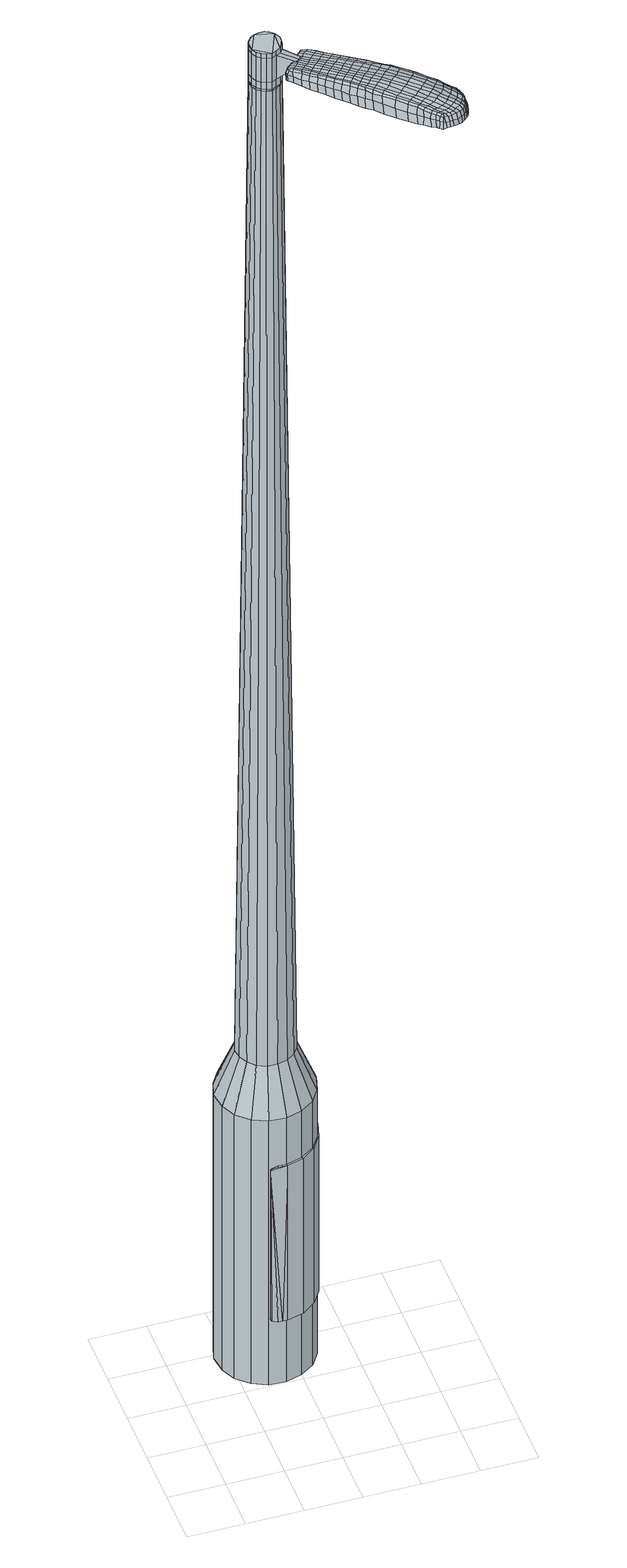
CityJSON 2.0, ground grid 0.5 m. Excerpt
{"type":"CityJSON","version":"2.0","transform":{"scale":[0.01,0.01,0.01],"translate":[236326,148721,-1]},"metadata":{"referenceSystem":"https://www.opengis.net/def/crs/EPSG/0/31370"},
"CityObjects":{
"object1":{"type":"GenericCityObject","attributes":{"cluster":24,"mean_distance_to_centroid":0.305,"new_centroid_x":236326.79,"new_centroid_y":148722.43,"mean_distance_to_camera":12.47,"H1":10.53,"H2":9.77,"Z_final":111.08,"cluster2":-1,"proj_x":236321.06,"proj_y":148728.31,"id_line":53342,"bearing_l":225.78,"distance":8.21,"orientation":"left","G_obj":315.78},"geometry":[{"type":"MultiSurface","lod":"2","boundaries":[[[0,1,2,3]],[[1,4,5,2]],[[4,6,7,5]],[[6,8,9,7]],[[8,10,11,9]],[[10,12,13,11]],[[12,14,15,13]],[[14,16,17,15]],[[16,18,19,17]],[[18,20,21,19]],[[20,22,23,21]],[[22,24,25,23]],[[24,26,27,25]],[[26,28,29,27]],[[28,30,31,29]],[[30,32,33,31]],[[32,34,35,33]],[[34,0,3,35]],[[36,37,38,39]],[[38,40,41,42]],[[41,43,42]],[[42,44,45,46]],[[45,47,46]],[[46,48,49,50]],[[49,51,50]],[[42,46,50,38]],[[50,52,39,38]],[[53,36,39]],[[2,5,7,35]],[[7,9,11,15]],[[11,13,15]],[[15,17,19,23]],[[19,21,23]],[[23,25,27,31]],[[27,29,31]],[[15,23,31,7]],[[31,33,35,7]],[[3,2,35]],[[1,0,54,55]],[[0,34,56,54]],[[34,32,57,56]],[[32,30,58,57]],[[30,28,59,58]],[[28,26,60,59]],[[26,24,61,60]],[[24,22,62,61]],[[22,20,63,62]],[[20,18,64,63]],[[18,16,65,64]],[[16,14,66,65]],[[14,12,67,66]],[[12,10,68,67]],[[10,8,69,68]],[[8,6,70,69]],[[6,4,71,70]],[[4,1,55,71]],[[55,54,72,73]],[[54,56,74,72]],[[56,57,75,74]],[[57,58,76,75]],[[58,59,77,76]],[[59,60,78,77]],[[60,61,79,78]],[[61,62,80,79]],[[62,63,81,80]],[[63,64,82,81]],[[64,65,83,82]],[[65,66,84,83]],[[66,67,85,84]],[[67,68,86,85]],[[68,69,87,86]],[[69,70,88,87]],[[70,71,89,88]],[[71,55,73,89]],[[90,91,92,73]],[[93,94,91,90]],[[95,96,94,93]],[[97,98,96,95]],[[99,100,98,97]],[[101,102,100,99]],[[103,104,102,101]],[[105,106,104,103]],[[107,108,106,105]],[[82,109,108,107]],[[110,111,109,82]],[[112,113,111,110]],[[85,114,113,112]],[[86,115,114,85]],[[87,116,115,86]],[[88,117,116,87]],[[118,119,117,88]],[[73,92,119,118]],[[120,121,122,123]],[[124,120,123,125]],[[126,124,125,127]],[[128,126,127,129]],[[130,128,129,131]],[[132,130,131,133]],[[134,132,133,135]],[[136,134,135,137]],[[138,136,137,139]],[[140,138,139,141]],[[142,140,141,143]],[[144,142,143,145]],[[146,144,145,147]],[[148,146,147,149]],[[150,148,149,151]],[[152,150,151,153]],[[72,90,73]],[[72,74,93,90]],[[74,75,95,93]],[[75,76,97,95]],[[76,77,99,97]],[[77,78,101,99]],[[78,79,103,101]],[[79,80,105,103]],[[80,81,107,105]],[[81,82,107]],[[83,110,82]],[[83,84,112,110]],[[84,85,112]],[[89,118,88]],[[89,73,118]],[[154,92,91]],[[155,119,92]],[[155,117,119]],[[156,113,114]],[[156,157,111,113]],[[157,109,111]],[[158,108,109]],[[158,159,106,108]],[[159,160,104,106]],[[160,161,102,104]],[[161,162,100,102]],[[162,163,98,100]],[[163,164,96,98]],[[164,165,94,96]],[[165,154,91,94]],[[39,52,152,166]],[[92,154,167,153]],[[53,39,166,121]],[[154,165,122,167]],[[36,53,121,120]],[[165,164,123,122]],[[37,36,120,124]],[[164,163,125,123]],[[38,37,124,126]],[[163,162,127,125]],[[40,38,126,128]],[[162,161,129,127]],[[41,40,128,130]],[[161,160,131,129]],[[43,41,130,132]],[[160,159,133,131]],[[42,43,132,134]],[[159,158,135,133]],[[44,42,134,136]],[[158,109,137,135]],[[45,44,136,138]],[[109,157,139,137]],[[47,45,138,140]],[[157,156,141,139]],[[46,47,140,142]],[[156,114,143,141]],[[48,46,142,144]],[[114,115,145,143]],[[49,48,144,146]],[[115,116,147,145]],[[51,49,146,148]],[[116,117,149,147]],[[50,51,148,150]],[[117,155,151,149]],[[52,50,150,152]],[[155,92,153,151]],[[152,153,168,169]],[[153,167,170,168]],[[167,122,171,170]],[[122,121,172,171]],[[121,166,173,172]],[[166,152,169,173]],[[174,175,176,177]],[[178,174,177,179]],[[174,178,180,181]],[[175,174,181,182]],[[183,184,185,186]],[[187,183,186,188]],[[183,187,189,190]],[[184,183,190,191]],[[192,193,194,195]],[[196,192,195,197]],[[192,196,198,199]],[[193,192,199,200]],[[201,202,203,204]],[[205,201,204,206]],[[201,205,207,208]],[[202,201,208,209]],[[210,211,212,213]],[[214,210,213,215]],[[210,214,216,217]],[[211,210,217,218]],[[219,220,221,222]],[[223,219,222,224]],[[219,223,225,226]],[[220,219,226,227]],[[228,229,230,231]],[[220,228,231,221]],[[228,220,227,232]],[[229,228,232,233]],[[234,235,236,237]],[[229,234,237,230]],[[234,229,233,238]],[[235,234,238,239]],[[240,178,179,241]],[[235,240,241,236]],[[240,235,239,242]],[[178,240,242,180]],[[243,244,245,246]],[[247,243,246,248]],[[243,247,249,250]],[[244,243,250,251]],[[252,253,254,255]],[[244,252,255,245]],[[252,244,251,256]],[[253,252,256,257]],[[258,259,260,261]],[[253,258,261,254]],[[258,253,257,262]],[[259,258,262,263]],[[264,265,266,267]],[[259,264,267,260]],[[264,259,263,268]],[[265,264,268,269]],[[270,175,182,271]],[[265,270,271,266]],[[270,265,269,272]],[[175,270,272,176]],[[273,274,275,276]],[[277,273,276,278]],[[273,277,279,280]],[[274,273,280,281]],[[282,283,284,285]],[[274,282,285,275]],[[282,274,281,286]],[[283,282,286,287]],[[288,289,290,291]],[[283,288,291,284]],[[288,283,287,292]],[[289,288,292,293]],[[294,187,188,295]],[[289,294,295,290]],[[294,289,293,296]],[[187,294,296,189]],[[297,298,299,300]],[[301,297,300,302]],[[297,301,303,304]],[[298,297,304,305]],[[306,307,308,309]],[[298,306,309,299]],[[306,298,305,310]],[[307,306,310,311]],[[312,313,314,315]],[[307,312,315,308]],[[312,307,311,316]],[[313,312,316,317]],[[318,319,320,321]],[[313,318,321,314]],[[318,313,317,322]],[[319,318,322,323]],[[324,184,191,325]],[[319,324,325,320]],[[324,319,323,326]],[[184,324,326,185]],[[327,213,212,328]],[[329,327,328,330]],[[327,329,331,332]],[[213,327,332,215]],[[333,329,330,334]],[[335,333,334,336]],[[333,335,337,338]],[[329,333,338,331]],[[339,335,336,340]],[[341,339,340,342]],[[339,341,343,344]],[[335,339,344,337]],[[345,341,342,346]],[[347,345,346,348]],[[345,347,349,350]],[[341,345,350,343]],[[351,347,348,352]],[[202,351,352,203]],[[351,202,209,353]],[[347,351,353,349]],[[354,355,200,199]],[[356,354,199,198]],[[354,356,357,358]],[[355,354,358,359]],[[360,361,359,358]],[[362,360,358,357]],[[360,362,363,364]],[[361,360,364,365]],[[366,367,365,364]],[[368,366,364,363]],[[366,368,369,370]],[[367,366,370,371]],[[372,373,371,370]],[[374,372,370,369]],[[372,374,207,205]],[[373,372,205,206]],[[375,376,377,378]],[[277,375,378,279]],[[375,277,278,379]],[[376,375,379,380]],[[381,196,197,382]],[[376,381,382,377]],[[381,376,380,383]],[[196,381,383,198]],[[384,385,386,387]],[[223,384,387,225]],[[384,223,224,388]],[[385,384,388,389]],[[390,391,392,393]],[[385,390,393,386]],[[390,385,389,394]],[[391,390,394,395]],[[396,193,200,397]],[[391,396,397,392]],[[396,391,395,398]],[[193,396,398,194]],[[399,400,401,402]],[[181,399,402,182]],[[399,181,180,403]],[[400,399,403,404]],[[405,406,407,408]],[[400,405,408,401]],[[405,400,404,409]],[[406,405,409,410]],[[411,204,203,412]],[[406,411,412,407]],[[411,406,410,413]],[[204,411,413,206]],[[414,415,416,417]],[[186,414,417,188]],[[414,186,185,418]],[[415,414,418,419]],[[420,208,207,421]],[[415,420,421,416]],[[420,415,419,422]],[[208,420,422,209]],[[423,424,425,426]],[[301,423,426,303]],[[423,301,302,427]],[[424,423,427,428]],[[429,214,215,430]],[[424,429,430,425]],[[429,424,428,431]],[[214,429,431,216]],[[432,433,434,435]],[[247,432,435,249]],[[432,247,248,436]],[[433,432,436,437]],[[438,439,440,441]],[[433,438,441,434]],[[438,433,437,442]],[[439,438,442,443]],[[444,211,218,445]],[[439,444,445,440]],[[444,439,443,446]],[[211,444,446,212]],[[447,448,437,436]],[[246,447,436,248]],[[447,246,245,449]],[[448,447,449,450]],[[451,452,443,442]],[[448,451,442,437]],[[451,448,450,453]],[[452,451,453,454]],[[455,328,212,446]],[[452,455,446,443]],[[455,452,454,456]],[[328,455,456,330]],[[457,458,459,460]],[[304,457,460,305]],[[457,304,303,426]],[[458,457,426,425]],[[461,332,331,462]],[[458,461,462,459]],[[461,458,425,430]],[[332,461,430,215]],[[463,464,450,449]],[[255,463,449,245]],[[463,255,254,465]],[[464,463,465,466]],[[467,468,454,453]],[[464,467,453,450]],[[467,464,466,469]],[[468,467,469,470]],[[471,334,330,456]],[[468,471,456,454]],[[471,468,470,472]],[[334,471,472,336]],[[473,474,475,476]],[[310,473,476,311]],[[473,310,305,460]],[[474,473,460,459]],[[477,338,337,478]],[[474,477,478,475]],[[477,474,459,462]],[[338,477,462,331]],[[479,480,466,465]],[[261,479,465,254]],[[479,261,260,481]],[[480,479,481,482]],[[483,484,470,469]],[[480,483,469,466]],[[483,480,482,485]],[[484,483,485,486]],[[487,340,336,472]],[[484,487,472,470]],[[487,484,486,488]],[[340,487,488,342]],[[489,490,491,492]],[[316,489,492,317]],[[489,316,311,476]],[[490,489,476,475]],[[493,344,343,494]],[[490,493,494,491]],[[493,490,475,478]],[[344,493,478,337]],[[495,496,482,481]],[[267,495,481,260]],[[495,267,266,497]],[[496,495,497,498]],[[499,500,486,485]],[[496,499,485,482]],[[499,496,498,501]],[[500,499,501,502]],[[503,346,342,488]],[[500,503,488,486]],[[503,500,502,504]],[[346,503,504,348]],[[505,506,507,508]],[[322,505,508,323]],[[505,322,317,492]],[[506,505,492,491]],[[509,350,349,510]],[[506,509,510,507]],[[509,506,491,494]],[[350,509,494,343]],[[511,512,498,497]],[[271,511,497,266]],[[511,271,182,402]],[[512,511,402,401]],[[513,514,502,501]],[[512,513,501,498]],[[513,512,401,408]],[[514,513,408,407]],[[515,352,348,504]],[[514,515,504,502]],[[515,514,407,412]],[[352,515,412,203]],[[516,517,419,418]],[[326,516,418,185]],[[516,326,323,508]],[[517,516,508,507]],[[518,353,209,422]],[[517,518,422,419]],[[518,517,507,510]],[[353,518,510,349]],[[519,520,380,379]],[[276,519,379,278]],[[519,276,275,521]],[[520,519,521,522]],[[523,356,198,383]],[[520,523,383,380]],[[523,520,522,524]],[[356,523,524,357]],[[525,526,527,528]],[[226,525,528,227]],[[525,226,225,387]],[[526,525,387,386]],[[529,530,531,532]],[[526,529,532,527]],[[529,526,386,393]],[[530,529,393,392]],[[533,355,359,534]],[[530,533,534,531]],[[533,530,392,397]],[[355,533,397,200]],[[535,536,522,521]],[[285,535,521,275]],[[535,285,284,537]],[[536,535,537,538]],[[539,362,357,524]],[[536,539,524,522]],[[539,536,538,540]],[[362,539,540,363]],[[541,542,543,544]],[[232,541,544,233]],[[541,232,227,528]],[[542,541,528,527]],[[545,546,547,548]],[[542,545,548,543]],[[545,542,527,532]],[[546,545,532,531]],[[549,361,365,550]],[[546,549,550,547]],[[549,546,531,534]],[[361,549,534,359]],[[551,552,538,537]],[[291,551,537,284]],[[551,291,290,553]],[[552,551,553,554]],[[555,368,363,540]],[[552,555,540,538]],[[555,552,554,556]],[[368,555,556,369]],[[557,558,559,560]],[[238,557,560,239]],[[557,238,233,544]],[[558,557,544,543]],[[561,562,563,564]],[[558,561,564,559]],[[561,558,543,548]],[[562,561,548,547]],[[565,367,371,566]],[[562,565,566,563]],[[565,562,547,550]],[[367,565,550,365]],[[567,568,554,553]],[[295,567,553,290]],[[567,295,188,417]],[[568,567,417,416]],[[569,374,369,556]],[[568,569,556,554]],[[569,568,416,421]],[[374,569,421,207]],[[570,571,404,403]],[[242,570,403,180]],[[570,242,239,560]],[[571,570,560,559]],[[572,573,410,409]],[[571,572,409,404]],[[572,571,559,564]],[[573,572,564,563]],[[574,373,206,413]],[[573,574,413,410]],[[574,573,563,566]],[[373,574,566,371]],[[575,576,577,578]],[[578,577,579,580]],[[581,579,577,582]],[[582,577,576,583]],[[584,585,586,587]],[[587,586,588,589]],[[590,588,586,591]],[[591,586,585,592]],[[593,594,595,596]],[[596,595,597,598]],[[599,597,595,600]],[[600,595,594,601]],[[602,603,604,605]],[[605,604,606,607]],[[608,606,604,609]],[[609,604,603,610]],[[611,612,613,614]],[[614,613,615,616]],[[617,615,613,618]],[[618,613,612,619]],[[620,621,622,623]],[[623,622,624,625]],[[626,624,622,627]],[[627,622,621,628]],[[629,630,631,632]],[[632,631,621,620]],[[628,621,631,633]],[[633,631,630,634]],[[635,636,637,638]],[[638,637,630,629]],[[634,630,637,639]],[[639,637,636,640]],[[580,579,641,642]],[[642,641,636,635]],[[640,636,641,643]],[[643,641,579,581]],[[644,645,646,647]],[[647,646,648,649]],[[650,648,646,651]],[[651,646,645,652]],[[653,654,655,656]],[[656,655,645,644]],[[652,645,655,657]],[[657,655,654,658]],[[659,660,661,662]],[[662,661,654,653]],[[658,654,661,663]],[[663,661,660,664]],[[665,666,667,668]],[[668,667,660,659]],[[664,660,667,669]],[[669,667,666,670]],[[583,576,671,672]],[[672,671,666,665]],[[670,666,671,673]],[[673,671,576,575]],[[674,675,676,677]],[[677,676,678,679]],[[680,678,676,681]],[[681,676,675,682]],[[683,684,685,686]],[[686,685,675,674]],[[682,675,685,687]],[[687,685,684,688]],[[689,690,691,692]],[[692,691,684,683]],[[688,684,691,693]],[[693,691,690,694]],[[589,588,695,696]],[[696,695,690,689]],[[694,690,695,697]],[[697,695,588,590]],[[698,699,700,701]],[[701,700,702,703]],[[704,702,700,705]],[[705,700,699,706]],[[707,708,709,710]],[[710,709,699,698]],[[706,699,709,711]],[[711,709,708,712]],[[713,714,715,716]],[[716,715,708,707]],[[712,708,715,717]],[[717,715,714,718]],[[719,720,721,722]],[[722,721,714,713]],[[718,714,721,723]],[[723,721,720,724]],[[592,585,725,726]],[[726,725,720,719]],[[724,720,725,727]],[[727,725,585,584]],[[611,614,728,729]],[[729,728,730,731]],[[732,730,728,733]],[[733,728,614,616]],[[731,730,734,735]],[[735,734,736,737]],[[738,736,734,739]],[[739,734,730,732]],[[737,736,740,741]],[[741,740,742,743]],[[744,742,740,745]],[[745,740,736,738]],[[743,742,746,747]],[[747,746,748,749]],[[750,748,746,751]],[[751,746,742,744]],[[749,748,752,753]],[[753,752,603,602]],[[610,603,752,754]],[[754,752,748,750]],[[601,755,756,600]],[[600,756,757,599]],[[758,757,756,759]],[[759,756,755,760]],[[760,761,762,759]],[[759,762,763,758]],[[764,763,762,765]],[[765,762,761,766]],[[766,767,768,765]],[[765,768,769,764]],[[770,769,768,771]],[[771,768,767,772]],[[772,773,774,771]],[[771,774,775,770]],[[608,775,774,606]],[[606,774,773,607]],[[776,777,778,779]],[[779,778,678,680]],[[679,678,778,780]],[[780,778,777,781]],[[598,597,782,783]],[[783,782,777,776]],[[781,777,782,784]],[[784,782,597,599]],[[785,786,787,788]],[[788,787,624,626]],[[625,624,787,789]],[[789,787,786,790]],[[791,792,793,794]],[[794,793,786,785]],[[790,786,793,795]],[[795,793,792,796]],[[601,594,797,798]],[[798,797,792,791]],[[796,792,797,799]],[[799,797,594,593]],[[800,801,802,803]],[[803,802,582,583]],[[581,582,802,804]],[[804,802,801,805]],[[806,807,808,809]],[[809,808,801,800]],[[805,801,808,810]],[[810,808,807,811]],[[602,605,812,813]],[[813,812,807,806]],[[811,807,812,814]],[[814,812,605,607]],[[815,816,817,818]],[[818,817,587,589]],[[584,587,817,819]],[[819,817,816,820]],[[608,609,821,822]],[[822,821,816,815]],[[820,816,821,823]],[[823,821,609,610]],[[824,825,826,827]],[[827,826,702,704]],[[703,702,826,828]],[[828,826,825,829]],[[616,615,830,831]],[[831,830,825,824]],[[829,825,830,832]],[[832,830,615,617]],[[833,834,835,836]],[[836,835,648,650]],[[649,648,835,837]],[[837,835,834,838]],[[839,840,841,842]],[[842,841,834,833]],[[838,834,841,843]],[[843,841,840,844]],[[619,612,845,846]],[[846,845,840,839]],[[844,840,845,847]],[[847,845,612,611]],[[838,848,849,837]],[[837,849,647,649]],[[644,647,849,850]],[[850,849,848,851]],[[844,852,853,843]],[[843,853,848,838]],[[851,848,853,854]],[[854,853,852,855]],[[611,729,856,847]],[[847,856,852,844]],[[855,852,856,857]],[[857,856,729,731]],[[858,859,860]],[[860,859,705,706]],[[704,705,859,827]],[[827,859,858,824]],[[732,733,861,862]],[[862,861,858,860]],[[824,858,861,831]],[[831,861,733,616]],[[851,863,850]],[[850,863,656,644]],[[653,656,863,864]],[[864,863,865]],[[855,866,867,854]],[[854,867,863,851]],[[865,863,867,868]],[[868,867,866,869]],[[731,735,870,857]],[[857,870,866,855]],[[869,866,870,871]],[[871,870,735,737]],[[872,873,874]],[[874,873,711,712]],[[706,711,873,860]],[[873,872,860]],[[738,739,875,876]],[[876,875,872,874]],[[860,872,875,862]],[[862,875,739,732]],[[865,877,878,864]],[[864,878,662,653]],[[659,662,878,879]],[[878,877,879]],[[869,880,881,868]],[[868,881,877,865]],[[879,877,881,882]],[[882,881,880,883]],[[737,741,884,871]],[[871,884,880,869]],[[883,880,884,885]],[[885,884,741,743]],[[886,887,888,889]],[[889,888,717,718]],[[712,717,888,874]],[[888,887,874]],[[744,745,890,891]],[[891,890,887,886]],[[874,887,890,876]],[[876,890,745,738]],[[892,893,879]],[[879,893,668,659]],[[665,668,893,894]],[[894,893,892,895]],[[883,896,897,882]],[[882,897,892,879]],[[895,892,897,898]],[[898,897,896,899]],[[743,747,900,885]],[[885,900,896,883]],[[899,896,900,901]],[[901,900,747,749]],[[902,903,904,905]],[[905,904,723,724]],[[718,723,904,889]],[[889,904,903,886]],[[750,751,906,907]],[[907,906,903,902]],[[886,903,906,891]],[[891,906,751,744]],[[895,908,909,894]],[[894,909,672,665]],[[583,672,909,803]],[[803,909,908,800]],[[899,910,911,898]],[[898,911,908,895]],[[800,908,911,809]],[[809,911,910,806]],[[749,753,912,901]],[[901,912,910,899]],[[806,910,912,813]],[[813,912,753,602]],[[820,913,914,819]],[[819,914,727,584]],[[724,727,914,905]],[[905,914,913,902]],[[610,754,915,823]],[[823,915,913,820]],[[902,913,915,907]],[[907,915,754,750]],[[781,916,917,780]],[[780,917,677,679]],[[674,677,917,918]],[[918,917,916,919]],[[599,757,920,784]],[[784,920,916,781]],[[919,916,920,921]],[[921,920,757,758]],[[922,923,924,925]],[[925,924,627,628]],[[626,627,924,788]],[[788,924,923,785]],[[926,927,928,929]],[[929,928,923,922]],[[785,923,928,794]],[[794,928,927,791]],[[760,755,930,931]],[[931,930,927,926]],[[791,927,930,798]],[[798,930,755,601]],[[919,932,933,918]],[[918,933,686,674]],[[683,686,933,934]],[[934,933,932,935]],[[758,763,936,921]],[[921,936,932,919]],[[935,932,936,937]],[[937,936,763,764]],[[938,939,940,941]],[[941,940,633,634]],[[628,633,940,925]],[[925,940,939,922]],[[942,943,944,945]],[[945,944,939,938]],[[922,939,944,929]],[[929,944,943,926]],[[766,761,946,947]],[[947,946,943,942]],[[926,943,946,931]],[[931,946,761,760]],[[935,948,949,934]],[[934,949,692,683]],[[689,692,949,950]],[[950,949,948,951]],[[764,769,952,937]],[[937,952,948,935]],[[951,948,952,953]],[[953,952,769,770]],[[954,955,956,957]],[[957,956,639,640]],[[634,639,956,941]],[[941,956,955,938]],[[958,959,960,961]],[[961,960,955,954]],[[938,955,960,945]],[[945,960,959,942]],[[772,767,962,963]],[[963,962,959,958]],[[942,959,962,947]],[[947,962,767,766]],[[951,964,965,950]],[[950,965,696,689]],[[589,696,965,818]],[[818,965,964,815]],[[770,775,966,953]],[[953,966,964,951]],[[815,964,966,822]],[[822,966,775,608]],[[805,967,968,804]],[[804,968,643,581]],[[640,643,968,957]],[[957,968,967,954]],[[811,969,970,810]],[[810,970,967,805]],[[954,967,970,961]],[[961,970,969,958]],[[607,773,971,814]],[[814,971,969,811]],[[958,969,971,963]],[[963,971,773,772]],[[575,578,177,176]],[[578,580,179,177]],[[590,591,190,189]],[[591,592,191,190]],[[593,596,195,194]],[[596,598,197,195]],[[617,618,217,216]],[[618,619,218,217]],[[620,623,222,221]],[[623,625,224,222]],[[629,632,231,230]],[[632,620,221,231]],[[635,638,237,236]],[[638,629,230,237]],[[580,642,241,179]],[[642,635,236,241]],[[650,651,250,249]],[[651,652,251,250]],[[652,657,256,251]],[[657,658,257,256]],[[658,663,262,257]],[[663,664,263,262]],[[664,669,268,263]],[[669,670,269,268]],[[670,673,272,269]],[[673,575,176,272]],[[680,681,280,279]],[[681,682,281,280]],[[682,687,286,281]],[[687,688,287,286]],[[688,693,292,287]],[[693,694,293,292]],[[694,697,296,293]],[[697,590,189,296]],[[698,701,300,299]],[[701,703,302,300]],[[707,710,309,308]],[[710,698,299,309]],[[713,716,315,314]],[[716,707,308,315]],[[719,722,321,320]],[[722,713,314,321]],[[592,726,325,191]],[[726,719,320,325]],[[776,779,378,377]],[[779,680,279,378]],[[598,783,382,197]],[[783,776,377,382]],[[625,789,388,224]],[[789,790,389,388]],[[790,795,394,389]],[[795,796,395,394]],[[796,799,398,395]],[[799,593,194,398]],[[703,828,427,302]],[[828,829,428,427]],[[829,832,431,428]],[[832,617,216,431]],[[833,836,435,434]],[[836,650,249,435]],[[839,842,441,440]],[[842,833,434,441]],[[619,846,445,218]],[[846,839,440,445]],[[972,973,974,975]],[[976,977,975,974]],[[978,979,980,981]],[[982,983,984,985]],[[973,986,987,974]],[[988,976,974,987]],[[989,978,981,990]],[[991,992,983,982]],[[986,993,994,987]],[[994,995,988,987]],[[996,989,990,997]],[[998,992,991,999]],[[993,1000,1001,994]],[[1001,1002,995,994]],[[1003,996,997,1004]],[[1005,998,999,1006]],[[1007,1008,1009,1010]],[[1011,1012,1008,1007]],[[1011,1013,1014,1012]],[[1013,1015,1016,1014]],[[1017,1018,1019,1020]],[[1021,1022,1018,1017]],[[1023,1024,1022,1021]],[[1025,1026,1024,1023]],[[1020,1009,1008,1017]],[[1017,1008,1012,1021]],[[1012,1014,1023,1021]],[[1014,1016,1025,1023]],[[981,980,977,976]],[[990,981,976,988]],[[995,997,990,988]],[[1002,1004,997,995]],[[982,985,979,978]],[[991,982,978,989]],[[999,991,989,996]],[[1006,999,996,1003]],[[983,1007,1010,984]],[[992,1011,1007,983]],[[1013,1011,992,998]],[[1015,1013,998,1005]],[[1027,1028,1029,1030]],[[1029,1031,1032,1033]],[[1029,1033,1034,1035]],[[1029,1035,1030]],[[1036,1027,1030,1037]],[[1038,1037,1030,1039]],[[1040,1039,1030]],[[1041,1029,1028,1042]],[[1043,1041,1042,1044]],[[1045,1043,1044,1046]],[[1047,1045,1046,1048]],[[1049,1047,1048,1050]],[[1050,1051,1052,1053]],[[1050,1053,1054,1055]],[[1050,1055,1056,1057]],[[1056,1058,1059,1060]],[[1056,1060,1061,1062]],[[1056,1062,1057]],[[1050,1057,1049]],[[1063,1064,1028,1027]],[[1065,1066,1031,1029]],[[1067,1068,1040,1030]],[[1064,1069,1042,1028]],[[1070,1065,1029,1041]],[[1069,1071,1044,1042]],[[1072,1070,1041,1043]],[[1071,1073,1046,1044]],[[1074,1072,1043,1045]],[[1073,1075,1048,1046]],[[1076,1074,1045,1047]],[[1075,1077,1050,1048]],[[1078,1076,1047,1049]],[[1077,1079,1051,1050]],[[1080,1081,1058,1056]],[[1082,1078,1049,1057]],[[1052,1051,1079,1083]],[[1053,1052,1083,1084]],[[1054,1053,1084,1085]],[[1055,1054,1085,1086]],[[1056,1055,1086,1080]],[[1087,1063,1027,1036]],[[1088,1087,1036,1037]],[[1089,1088,1037,1038]],[[1090,1089,1038,1039]],[[1068,1090,1039,1040]],[[1032,1031,1066,1091]],[[1059,1058,1081,1092]],[[1033,1032,1091,1093]],[[1034,1033,1093,1094]],[[1035,1034,1094,1095]],[[1030,1035,1095,1067]],[[1060,1059,1092,1096]],[[1061,1060,1096,1097]],[[1062,1061,1097,1098]],[[1057,1062,1098,1082]]]}]}
},
"vertices":[
[112,113,384],[100,105,384],[100,105,96],[112,113,96],[86,101,384],[86,101,96],[71,102,384],[71,102,96],[58,108,384],[58,108,96],[47,118,384],[47,118,96],[41,131,384],[41,131,96],[39,146,384],[39,146,96],[43,160,384],[43,160,96],[51,172,384],[51,172,96],[63,181,384],[63,181,96],[77,185,384],[77,185,96],[92,184,384],[92,184,96],[105,178,384],[105,178,96],[116,167,384],[116,167,96],[122,154,384],[122,154,96],[124,140,384],[124,140,96],[120,125,384],[120,125,96],[95,142,1524],[95,146,1524],[92,151,1524],[91,133,1524],[89,154,1524],[85,156,1524],[76,155,1524],[80,156,1524],[72,152,1524],[69,148,1524],[69,139,1524],[68,144,1524],[71,135,1524],[74,132,1524],[83,129,1524],[78,130,1524],[87,131,1524],[94,137,1524],[100,125,429],[93,120,429],[105,132,429],[107,141,429],[106,149,429],[102,157,429],[96,163,429],[88,167,429],[79,168,429],[71,165,429],[64,160,429],[59,153,429],[56,144,429],[57,136,429],[61,128,429],[67,122,429],[75,118,429],[84,118,429],[91,133,1483],[87,131,1483],[94,137,1483],[95,142,1483],[95,146,1483],[92,151,1483],[89,154,1483],[85,156,1483],[80,156,1483],[76,155,1483],[72,152,1483],[69,148,1483],[68,144,1483],[69,139,1483],[71,135,1483],[74,132,1483],[78,130,1483],[83,129,1483],[91,134,1483],[91,134,1485],[87,131,1485],[93,137,1483],[93,137,1485],[94,142,1483],[94,142,1485],[94,146,1483],[94,146,1485],[92,150,1483],[92,150,1485],[89,153,1483],[89,153,1485],[85,155,1483],[85,155,1485],[80,155,1483],[80,155,1485],[76,154,1483],[76,154,1485],[72,152,1485],[70,148,1483],[70,148,1485],[69,144,1483],[69,144,1485],[69,139,1485],[71,135,1485],[74,132,1485],[78,130,1485],[83,130,1483],[83,130,1485],[95,142,1519],[94,137,1519],[94,137,1493],[95,142,1493],[95,146,1519],[95,146,1493],[92,151,1519],[92,151,1493],[89,154,1519],[89,154,1493],[85,156,1519],[85,156,1493],[80,156,1519],[80,156,1493],[76,155,1519],[76,155,1493],[72,152,1519],[72,152,1493],[69,148,1519],[69,148,1493],[68,144,1519],[68,144,1493],[69,139,1519],[69,139,1493],[71,135,1519],[71,135,1493],[74,132,1519],[74,132,1493],[78,130,1519],[78,130,1493],[83,129,1519],[83,129,1493],[87,131,1519],[87,131,1493],[91,133,1485],[83,129,1485],[68,144,1485],[69,148,1485],[76,155,1485],[80,156,1485],[85,156,1485],[89,154,1485],[92,151,1485],[95,146,1485],[95,142,1485],[94,137,1485],[91,133,1519],[91,133,1493],[102,118,1513],[102,118,1518],[105,120,1513],[107,123,1513],[107,123,1518],[105,120,1518],[144,55,1519],[139,60,1518],[139,58,1509],[144,53,1510],[150,48,1519],[150,46,1510],[150,50,1526],[144,56,1525],[140,62,1525],[171,82,1519],[166,87,1518],[164,86,1525],[169,82,1525],[177,76,1519],[176,76,1526],[179,76,1510],[173,82,1510],[168,87,1509],[211,18,1519],[209,16,1519],[209,15,1513],[212,18,1513],[213,22,1519],[214,21,1513],[212,23,1524],[210,19,1524],[208,17,1524],[158,70,1530],[153,75,1529],[151,73,1529],[156,68,1530],[165,64,1531],[162,61,1531],[168,66,1530],[161,73,1530],[156,78,1529],[100,126,1512],[98,124,1512],[99,123,1517],[101,125,1517],[102,128,1512],[103,127,1517],[103,128,1506],[101,125,1506],[99,123,1506],[187,14,1519],[185,16,1519],[185,15,1512],[187,13,1512],[190,13,1518],[189,11,1512],[190,14,1522],[188,15,1523],[185,17,1524],[181,19,1519],[177,23,1519],[176,21,1512],[181,17,1512],[182,20,1524],[177,24,1525],[172,27,1519],[166,32,1519],[166,30,1511],[172,25,1511],[173,28,1526],[167,34,1526],[158,40,1519],[158,38,1510],[159,42,1526],[94,109,1513],[99,103,1513],[100,105,1518],[94,110,1517],[91,113,1512],[92,113,1516],[91,112,1506],[94,108,1507],[99,102,1507],[104,98,1514],[109,92,1515],[110,94,1520],[105,99,1519],[104,96,1507],[109,91,1507],[114,87,1515],[119,81,1516],[120,83,1522],[115,88,1521],[114,85,1508],[119,79,1508],[124,76,1517],[129,70,1517],[130,72,1524],[125,77,1523],[124,74,1508],[129,68,1509],[134,65,1518],[135,67,1524],[134,63,1509],[213,39,1519],[211,42,1519],[210,41,1524],[212,39,1523],[214,37,1518],[213,37,1522],[216,37,1512],[215,40,1512],[212,42,1512],[208,46,1519],[204,50,1519],[203,49,1525],[206,45,1524],[209,46,1512],[206,50,1512],[200,54,1519],[194,60,1519],[193,60,1526],[198,54,1526],[202,55,1511],[196,60,1511],[186,68,1519],[184,68,1526],[188,68,1510],[115,131,1513],[121,126,1513],[123,126,1507],[117,131,1507],[111,134,1512],[112,134,1506],[111,133,1516],[114,130,1517],[120,125,1518],[127,121,1514],[133,116,1515],[134,116,1507],[128,121,1507],[125,120,1519],[131,115,1520],[138,111,1515],[144,106,1516],[146,106,1508],[140,111,1508],[137,111,1521],[142,106,1522],[149,101,1517],[155,96,1517],[157,97,1509],[151,101,1508],[148,101,1523],[153,96,1524],[160,92,1518],[162,92,1509],[159,91,1524],[105,121,1519],[103,120,1519],[110,116,1520],[109,114,1520],[112,118,1520],[107,123,1519],[116,111,1522],[114,109,1522],[121,106,1523],[119,104,1523],[123,108,1523],[118,113,1521],[126,101,1524],[124,99,1524],[132,96,1525],[130,93,1525],[134,98,1525],[129,103,1524],[137,90,1526],[135,88,1526],[142,85,1527],[140,83,1527],[145,88,1527],[139,93,1526],[148,80,1528],[145,78,1528],[150,83,1528],[208,21,1527],[206,19,1527],[210,25,1526],[207,28,1527],[205,25,1528],[202,22,1528],[200,29,1529],[198,26,1529],[203,33,1528],[198,38,1530],[195,34,1530],[192,32,1530],[190,39,1531],[187,37,1531],[192,43,1530],[186,49,1531],[183,46,1531],[181,43,1531],[174,55,1531],[172,52,1531],[177,58,1531],[215,35,1518],[215,32,1519],[216,32,1513],[216,35,1513],[214,35,1523],[214,32,1523],[215,27,1519],[216,27,1513],[213,28,1524],[192,12,1518],[195,12,1518],[194,13,1523],[191,14,1523],[192,11,1513],[195,11,1513],[198,12,1519],[202,12,1519],[201,14,1524],[197,13,1523],[198,11,1513],[203,12,1513],[206,14,1519],[205,15,1524],[206,13,1513],[145,58,1528],[147,59,1528],[142,64,1528],[140,63,1527],[151,51,1528],[153,53,1529],[149,61,1529],[151,63,1530],[146,68,1529],[144,66,1528],[155,54,1529],[158,56,1530],[154,65,1530],[148,70,1529],[160,59,1531],[168,81,1528],[167,79,1529],[173,73,1529],[175,75,1528],[163,85,1527],[161,84,1528],[164,76,1529],[170,70,1530],[159,81,1528],[109,135,1512],[107,133,1512],[108,132,1517],[109,133,1517],[110,135,1506],[108,133,1506],[105,131,1512],[106,130,1517],[106,131,1506],[90,116,1512],[91,117,1512],[91,116,1506],[90,114,1506],[91,115,1517],[92,116,1517],[93,118,1512],[95,120,1512],[95,119,1506],[93,117,1506],[94,118,1517],[96,120,1517],[97,122,1512],[97,121,1506],[98,121,1517],[95,111,1519],[96,112,1519],[100,106,1520],[101,107,1520],[98,114,1519],[100,116,1519],[103,109,1520],[105,111,1520],[101,118,1519],[107,112,1520],[113,130,1519],[112,128,1519],[117,123,1520],[119,125,1520],[109,126,1519],[115,121,1520],[105,100,1521],[107,102,1521],[110,95,1522],[112,96,1522],[108,103,1521],[110,105,1521],[113,98,1522],[115,100,1523],[112,107,1522],[117,102,1523],[124,120,1521],[123,118,1521],[128,113,1522],[130,115,1522],[120,116,1521],[126,111,1522],[116,90,1523],[117,91,1523],[121,84,1524],[122,85,1524],[118,93,1523],[120,95,1524],[124,87,1525],[126,89,1525],[122,97,1524],[128,91,1525],[135,110,1523],[134,108,1523],[139,103,1524],[141,105,1524],[131,106,1524],[137,101,1525],[126,79,1525],[127,80,1525],[131,73,1526],[132,75,1526],[129,82,1526],[131,84,1526],[134,77,1527],[136,79,1527],[133,86,1526],[138,81,1527],[146,100,1525],[145,98,1525],[150,93,1526],[152,95,1526],[142,96,1526],[148,91,1527],[136,68,1527],[137,69,1527],[139,71,1527],[141,73,1528],[143,76,1528],[157,90,1527],[156,89,1527],[153,86,1528],[212,37,1525],[212,34,1525],[210,40,1526],[210,37,1526],[212,30,1526],[209,33,1527],[190,15,1525],[192,15,1525],[189,17,1526],[187,18,1525],[196,15,1525],[199,15,1526],[196,18,1527],[193,18,1526],[202,17,1526],[199,20,1527],[206,44,1526],[206,41,1527],[202,48,1527],[201,46,1528],[205,37,1528],[200,42,1529],[183,21,1526],[185,21,1527],[181,25,1528],[179,25,1527],[188,21,1527],[192,22,1528],[187,27,1529],[183,26,1528],[195,24,1528],[190,29,1530],[198,53,1528],[197,50,1529],[192,58,1528],[191,56,1529],[195,47,1529],[189,53,1530],[174,29,1528],[176,29,1528],[170,35,1529],[168,35,1528],[178,31,1529],[181,32,1530],[175,38,1530],[172,37,1530],[184,34,1530],[178,41,1531],[183,67,1529],[182,65,1529],[180,61,1530],[160,43,1528],[161,44,1529],[164,45,1530],[166,47,1530],[169,50,1531],[141,59,1509],[141,61,1518],[146,56,1518],[145,54,1509],[151,50,1519],[151,48,1510],[152,51,1525],[146,58,1525],[141,63,1525],[163,85,1525],[165,85,1518],[170,80,1518],[168,80,1525],[176,75,1519],[174,74,1525],[178,75,1510],[172,81,1509],[167,85,1509],[208,17,1513],[207,17,1519],[210,20,1519],[210,19,1513],[211,23,1519],[212,22,1513],[210,24,1524],[209,21,1524],[206,18,1524],[151,72,1528],[153,75,1528],[158,70,1529],[156,67,1529],[165,63,1529],[163,61,1529],[167,66,1529],[161,72,1529],[156,77,1528],[101,122,1516],[100,123,1512],[102,124,1512],[103,124,1516],[104,127,1512],[105,126,1516],[105,126,1506],[103,124,1506],[101,122,1506],[186,16,1512],[186,18,1519],[188,16,1518],[188,14,1512],[190,15,1518],[190,13,1512],[190,16,1522],[189,17,1523],[187,19,1523],[178,23,1512],[178,24,1519],[182,21,1519],[182,19,1512],[183,22,1524],[178,26,1525],[168,32,1511],[168,33,1519],[174,28,1519],[173,26,1511],[174,30,1525],[168,35,1526],[160,41,1519],[160,40,1510],[160,43,1526],[101,106,1518],[101,105,1513],[96,110,1513],[96,111,1517],[92,114,1512],[94,114,1515],[92,113,1506],[96,109,1506],[101,103,1507],[111,95,1520],[111,94,1514],[106,99,1514],[106,100,1519],[106,98,1507],[111,92,1507],[121,84,1522],[121,82,1516],[116,88,1515],[116,89,1521],[116,86,1508],[121,81,1508],[131,73,1523],[131,72,1517],[126,77,1516],[126,79,1522],[126,75,1508],[131,70,1508],[136,66,1517],[136,68,1524],[136,64,1509],[208,40,1523],[209,41,1519],[211,38,1518],[210,38,1523],[212,36,1518],[211,36,1522],[214,37,1512],[213,39,1512],[211,41,1512],[201,48,1525],[202,49,1519],[206,44,1519],[205,44,1524],[208,45,1512],[204,49,1512],[191,58,1526],[193,59,1519],[198,53,1519],[197,53,1525],[200,53,1511],[195,59,1511],[185,67,1519],[183,66,1526],[187,67,1510],[121,124,1507],[120,124,1513],[114,129,1513],[116,129,1506],[110,132,1512],[112,132,1506],[110,131,1515],[113,129,1517],[119,124,1518],[133,114,1507],[131,114,1514],[126,119,1514],[127,119,1507],[124,119,1519],[130,114,1520],[144,105,1508],[143,104,1516],[137,109,1515],[139,110,1508],[135,109,1521],[141,104,1522],[156,95,1508],[154,95,1517],[148,100,1516],[150,100,1508],[147,99,1522],[152,94,1523],[159,90,1517],[161,90,1509],[157,90,1524],[106,121,1518],[104,119,1518],[111,116,1519],[109,114,1519],[113,118,1519],[108,123,1518],[116,111,1520],[114,109,1520],[121,105,1521],[120,103,1521],[124,108,1521],[118,113,1520],[127,100,1523],[125,98,1523],[132,95,1524],[130,93,1524],[134,97,1524],[129,102,1523],[137,90,1525],[135,88,1525],[143,85,1526],[141,83,1526],[145,87,1526],[140,92,1525],[148,80,1527],[146,78,1527],[150,82,1527],[205,20,1526],[207,22,1526],[209,25,1525],[206,28,1526],[204,25,1526],[202,23,1526],[197,27,1528],[200,29,1528],[202,33,1527],[197,38,1528],[195,34,1529],[192,32,1529],[187,37,1530],[190,39,1530],[192,42,1529],[186,49,1530],[183,46,1530],[181,43,1530],[172,52,1530],[174,54,1530],[177,57,1530],[214,32,1513],[213,32,1518],[213,35,1518],[214,35,1512],[212,35,1523],[212,33,1523],[213,28,1519],[214,27,1513],[211,28,1523],[194,15,1523],[194,14,1518],[192,14,1518],[192,16,1523],[192,13,1512],[194,13,1512],[201,15,1523],[201,14,1519],[198,14,1519],[197,15,1523],[198,13,1513],[202,14,1513],[205,16,1519],[204,17,1524],[205,15,1513],[143,64,1527],[147,59,1527],[146,58,1527],[142,64,1526],[152,52,1527],[154,53,1528],[147,68,1528],[152,63,1528],[149,61,1528],[144,66,1527],[156,55,1528],[158,57,1529],[154,65,1529],[149,70,1528],[160,59,1529],[173,72,1528],[166,78,1527],[167,79,1527],[174,74,1527],[162,84,1526],[161,83,1527],[164,75,1528],[170,69,1528],[159,80,1527],[109,131,1516],[109,132,1512],[110,133,1512],[110,131,1516],[111,133,1506],[110,132,1506],[107,129,1512],[107,128,1516],[108,129,1506],[93,114,1506],[93,115,1512],[92,115,1512],[92,114,1506],[93,115,1516],[94,115,1516],[97,118,1506],[96,119,1512],[94,117,1512],[95,116,1506],[95,117,1516],[97,118,1516],[98,121,1512],[99,120,1506],[99,120,1516],[97,112,1518],[96,111,1518],[101,106,1519],[102,107,1519],[100,115,1518],[99,113,1518],[104,108,1519],[105,110,1519],[102,117,1518],[107,112,1519],[112,127,1518],[113,128,1518],[118,123,1519],[110,125,1518],[115,120,1519],[107,101,1520],[112,95,1521],[112,96,1521],[111,105,1520],[109,103,1520],[114,98,1521],[116,100,1521],[112,107,1520],[118,102,1521],[123,118,1520],[124,118,1520],[129,113,1521],[121,115,1520],[126,110,1521],[117,91,1522],[117,90,1522],[122,85,1523],[121,94,1522],[119,92,1522],[124,87,1523],[126,89,1524],[123,96,1523],[128,91,1524],[140,103,1523],[134,108,1522],[135,109,1522],[140,104,1523],[132,105,1522],[137,100,1523],[128,80,1524],[127,79,1524],[132,74,1525],[133,75,1525],[131,84,1525],[129,82,1524],[134,76,1525],[137,79,1526],[133,86,1525],[139,81,1526],[150,93,1525],[145,98,1524],[146,99,1524],[151,94,1525],[142,95,1524],[148,90,1525],[138,69,1526],[137,69,1526],[142,73,1527],[139,71,1526],[144,75,1527],[156,88,1526],[157,89,1526],[153,85,1526],[210,34,1524],[210,37,1524],[208,39,1525],[208,37,1525],[210,30,1525],[208,33,1525],[190,19,1525],[192,17,1524],[190,17,1524],[188,19,1525],[196,19,1526],[199,17,1525],[196,16,1524],[193,19,1525],[202,18,1525],[199,21,1526],[205,41,1526],[205,43,1526],[201,47,1526],[200,45,1527],[204,37,1526],[199,42,1527],[181,26,1527],[186,22,1526],[184,22,1526],[179,26,1526],[187,28,1528],[192,23,1527],[188,22,1526],[184,27,1527],[195,25,1527],[190,30,1528],[196,50,1527],[197,52,1527],[191,57,1527],[190,56,1528],[194,46,1528],[188,52,1529],[170,36,1528],[176,30,1527],[175,30,1527],[169,36,1527],[176,39,1529],[182,33,1529],[179,31,1528],[173,37,1528],[184,35,1529],[178,41,1530],[182,64,1528],[182,66,1528],[179,61,1529],[162,44,1528],[161,44,1528],[167,48,1529],[164,46,1529],[169,50,1530],[92,113,1508],[97,118,1508],[119,94,1509],[114,89,1509],[134,79,1510],[128,73,1510],[162,51,1512],[156,44,1512],[143,57,1511],[149,63,1511],[175,38,1513],[185,29,1514],[179,23,1514],[169,32,1513],[101,123,1508],[125,100,1509],[140,85,1510],[169,57,1512],[156,70,1511],[182,45,1513],[191,36,1514],[106,128,1508],[130,106,1509],[146,91,1510],[175,64,1512],[162,77,1511],[197,42,1514],[188,52,1513],[111,133,1508],[136,111,1509],[152,97,1510],[182,71,1512],[169,83,1511],[204,48,1514],[195,58,1513],[195,20,1514],[199,18,1514],[194,13,1514],[189,14,1514],[201,26,1514],[204,23,1514],[207,32,1514],[209,28,1514],[213,38,1514],[214,33,1514],[205,16,1515],[209,17,1515],[208,16,1515],[202,13,1515],[208,20,1515],[210,17,1515],[211,23,1515],[211,18,1515],[214,26,1515],[211,19,1515],[122,157,334],[124,153,334],[124,153,165],[118,167,171],[122,157,165],[121,161,165],[119,163,166],[119,165,167],[118,166,169],[121,161,334],[119,163,333],[119,165,332],[118,166,331],[118,167,328],[125,139,165],[125,139,334],[121,124,165],[121,124,334],[113,112,165],[113,112,334],[101,103,165],[101,103,334],[86,99,165],[86,99,334],[82,99,334],[78,99,334],[75,100,333],[73,100,332],[72,100,331],[72,100,328],[82,99,165],[72,100,171],[72,100,169],[73,100,167],[75,100,166],[78,99,165],[120,156,334],[121,153,334],[121,153,165],[120,156,165],[115,165,171],[115,165,328],[122,139,334],[122,139,165],[119,126,334],[119,126,165],[111,114,334],[111,114,165],[99,106,334],[99,106,165],[86,102,334],[86,102,165],[82,102,334],[72,103,328],[72,103,171],[82,102,165],[79,102,334],[76,102,333],[74,103,332],[72,103,331],[118,159,334],[117,162,333],[116,164,332],[115,165,331],[118,159,165],[72,103,169],[117,162,166],[116,164,167],[115,165,169],[74,103,167],[76,102,166],[79,102,165]
]}
